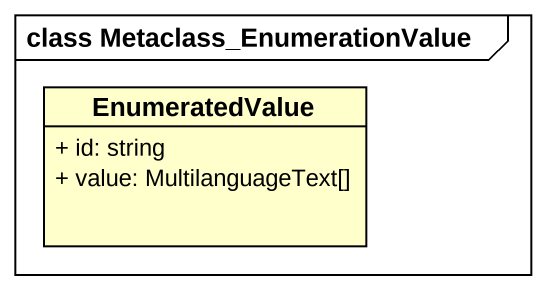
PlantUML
@startuml
mainframe class Metaclass_EnumerationValue
hide circle
hide empty members
skinparam classAttributeIconSize 0
class EnumeratedValue {
  + id: string
  + value: MultilanguageText[]
}
@enduml
